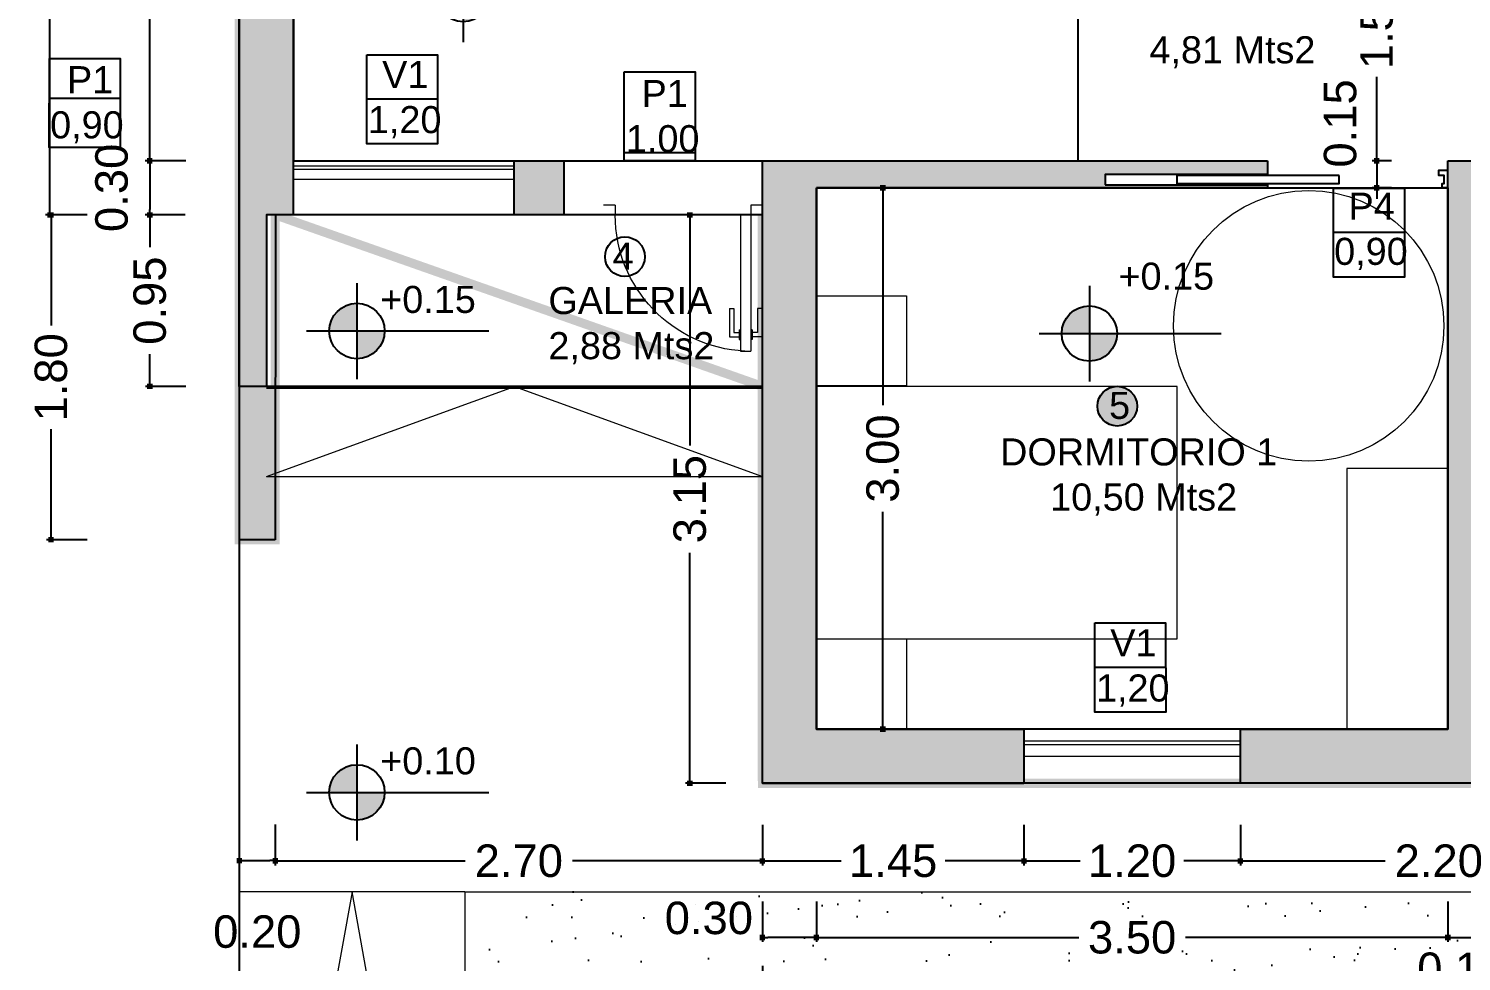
# Model space of a CAD drawing. Header units: millimetres. Extents: x 167 to 343, y -139 to 78.
# Drawn here: x 238.66 to 246.6, y -54.59 to -49.42 of the extents above; entities that cross this region are included whole.
import ezdxf

# ---------------------------------------------------------------- set-up
doc = ezdxf.new("R2010")
doc.units = ezdxf.units.MM
doc.header["$LTSCALE"] = 0.1
doc.header["$MEASUREMENT"] = 0
doc.header["$PDMODE"] = 3
doc.header["$PDSIZE"] = 0.1
doc.linetypes.add('ACAD_ISO02W100', pattern=[15, 12, -3])
doc.linetypes.add('ACAD_ISO04W100', pattern=[30, 24, -3, 0, -3])
doc.layers.get('DEFPOINTS').update_dxf_attribs({"color": 1})
for name, color, linetype in [('11.Ejes', 6, 'ACAD_ISO04W100'), ('18.Texturas', 8, 'Continuous'), ('5.Carpinterias', 250, 'Continuous'), ('Carpinterias', 7, 'Continuous'), ('Cotas', 1, 'Continuous'), ('Cubierta', 7, 'Continuous'), ('HATCH', 10, 'Continuous'), ('MURO', 4, 'Continuous'), ('POLILINEA SUP', 150, 'Continuous')]:
    doc.layers.add(name, color=color, linetype=linetype)
for name, color, linetype, lineweight in [('17.Sombras', 8, 'Continuous', 5), ('CARPINTERIA', 2, 'Continuous', 18), ('MURO BAJO', 4, 'Continuous', 13)]:
    doc.layers.add(name, color=color, linetype=linetype, lineweight=lineweight)
doc.styles.add('ARIAL', font='arial.ttf', dxfattribs={"height": 0.18})
doc.styles.get("Standard").update_dxf_attribs({"font": 'arial.ttf'})
doc.styles.add('Verdana', font='verdana.ttf')
doc.dimstyles.new('MARQ 100', dxfattribs={"dimscale": 0.1, "dimtxt": 1.75, "dimasz": 0.3, "dimexe": 0.25, "dimexo": 1.5, "dimtad": 0, "dimzin": 1, "dimdsep": 46, "dimtxsty": 'ARIAL', "dimblk": 'BOXFILLED', "dimcen": 2.5, "dimclrd": 8, "dimclre": 8, "dimclrt": 4, "dimazin": 0, "dimtfac": 1, "dimtmove": 2, "dimatfit": 3, "dimldrblk": 'DOTSMALL', "dimfxl": 2, "dimfxlon": 1, "dimlwd": -1, "dimarcsym": 0})

# ---------------------------------------------------------------- blocks, each defined once
blk = doc.blocks.new('_BoxFilled')
at = {"color": 0, "linetype": 'ByBlock', "lineweight": -2}
blk.add_line((-0.5, 0), (-1, 0), dxfattribs=at)
at = {"color": 0, "linetype": 'ByBlock'}
blk.add_solid([(-0.5, 0.5), (0.5, 0.5), (-0.5, -0.5), (0.5, -0.5)], dxfattribs=at)
blk = doc.blocks.new('*D68')
at = {"layer": 'Cotas', "color": 8, "lineweight": -2, "transparency": 16777216}
for p, q in [((239.5279, -45.6538), (239.3029, -45.6538)), ((239.5279, -50.1554), (239.3029, -50.1554))]:
    blk.add_line(p, q, dxfattribs=at)
at = {"layer": 'Cotas', "color": 8, "transparency": 16777216}
for p, q in [((239.3279, -45.6838), (239.3279, -47.605)), ((239.3279, -50.1254), (239.3279, -48.2042))]:
    blk.add_line(p, q, dxfattribs=at)
at = {"layer": 'DEFPOINTS', "color": 0, "transparency": 16777216}
for p in [(239.3279, -45.6538), (241.1992, -45.6538), (241.3492, -50.1554)]:
    blk.add_point(p, dxfattribs=at)
at = {"layer": 'Cotas', "color": 8, "transparency": 16777216, "xscale": 0.03, "yscale": 0.03, "zscale": 0.03}
for p, rotation in [((239.3279, -45.6538), 90), ((239.3279, -50.1554), 270)]:
    blk.add_blockref('_BoxFilled', p, dxfattribs=dict(at, rotation=rotation))
at = {"layer": 'Cotas', "color": 4, "transparency": 16777216, "insert": (239.3279, -47.9046), "char_height": 0.18, "attachment_point": 5, "rotation": 90, "style": 'ARIAL'}
blk.add_mtext('4.50', dxfattribs=at)
blk = doc.blocks.new('_DotSmall')
at = {"color": 0, "linetype": 'ByBlock', "const_width": 0.5}
blk.add_lwpolyline([(-0.0625, 0, 1), (0.0625, 0, 1)], format="xyb", close=True, dxfattribs=at)
blk = doc.blocks.new('*D69')
at = {"layer": 'Cotas', "color": 8, "lineweight": -2, "transparency": 16777216}
for p, q in [((243.1921, -50.3055), (243.4171, -50.3055)), ((243.5921, -53.3055), (243.3671, -53.3055))]:
    blk.add_line(p, q, dxfattribs=at)
at = {"layer": 'Cotas', "color": 8, "transparency": 16777216}
for p, q in [((243.3921, -50.3355), (243.3921, -51.5096)), ((243.3921, -53.2755), (243.3921, -52.1015))]:
    blk.add_line(p, q, dxfattribs=at)
at = {"layer": 'DEFPOINTS', "color": 0, "transparency": 16777216}
for p in [(243.0243, -50.3055), (243.3921, -53.3055), (244.1743, -53.3055)]:
    blk.add_point(p, dxfattribs=at)
at = {"layer": 'Cotas', "color": 8, "transparency": 16777216, "xscale": 0.03, "yscale": 0.03, "zscale": 0.03}
for p, rotation in [((243.3921, -50.3055), 90), ((243.3921, -53.3055), 270)]:
    blk.add_blockref('_BoxFilled', p, dxfattribs=dict(at, rotation=rotation))
at = {"layer": 'Cotas', "color": 4, "transparency": 16777216, "insert": (243.3921, -51.8055), "char_height": 0.18, "attachment_point": 5, "rotation": 90, "style": 'ARIAL'}
blk.add_mtext('3.00', dxfattribs=at)
blk = doc.blocks.new('*D71')
at = {"layer": 'Cotas', "color": 8, "lineweight": -2, "transparency": 16777216}
for p, q in [((239.5244, -50.1555), (239.3029, -50.1555)), ((239.5244, -50.4555), (239.3029, -50.4555))]:
    blk.add_line(p, q, dxfattribs=at)
at = {"layer": 'Cotas', "color": 8, "transparency": 16777216}
blk.add_line((239.3279, -50.1855), (239.3279, -50.4255), dxfattribs=at)
at = {"layer": 'DEFPOINTS', "color": 0, "transparency": 16777216}
for p in [(239.6744, -50.1555), (239.3279, -50.4555), (239.6744, -50.4555)]:
    blk.add_point(p, dxfattribs=at)
at = {"layer": 'Cotas', "color": 8, "transparency": 16777216, "xscale": 0.03, "yscale": 0.03, "zscale": 0.03}
for p, rotation in [((239.3279, -50.1555), 90), ((239.3279, -50.4555), 270)]:
    blk.add_blockref('_BoxFilled', p, dxfattribs=dict(at, rotation=rotation))
at = {"layer": 'Cotas', "color": 4, "transparency": 16777216, "insert": (239.1172, -50.3055), "char_height": 0.18, "attachment_point": 5, "rotation": 90, "style": 'ARIAL'}
blk.add_mtext('0.30', dxfattribs=at)
blk = doc.blocks.new('*D72')
at = {"layer": 'Cotas', "color": 8, "lineweight": -2, "transparency": 16777216}
for p, q in [((238.9751, -45.3555), (238.7501, -45.3555)), ((238.9751, -50.4555), (238.7501, -50.4555))]:
    blk.add_line(p, q, dxfattribs=at)
at = {"layer": 'Cotas', "color": 8, "transparency": 16777216}
for p, q in [((238.7751, -45.3855), (238.7751, -47.6095)), ((238.7751, -50.4255), (238.7751, -48.2015))]:
    blk.add_line(p, q, dxfattribs=at)
at = {"layer": 'DEFPOINTS', "color": 0, "transparency": 16777216}
for p in [(239.8255, -45.3555), (238.7751, -50.4555), (239.8254, -50.4555)]:
    blk.add_point(p, dxfattribs=at)
at = {"layer": 'Cotas', "color": 8, "transparency": 16777216, "xscale": 0.03, "yscale": 0.03, "zscale": 0.03}
for p, rotation in [((238.7751, -45.3555), 90), ((238.7751, -50.4555), 270)]:
    blk.add_blockref('_BoxFilled', p, dxfattribs=dict(at, rotation=rotation))
at = {"layer": 'Cotas', "color": 4, "transparency": 16777216, "insert": (238.7751, -47.9055), "char_height": 0.18, "attachment_point": 5, "rotation": 90, "style": 'ARIAL'}
blk.add_mtext('5.10', dxfattribs=at)
blk = doc.blocks.new('*D73')
at = {"layer": 'Cotas', "color": 8, "lineweight": -2, "transparency": 16777216}
for p, q in [((238.9813, -50.4555), (238.7563, -50.4555)), ((238.9813, -52.2555), (238.7563, -52.2555))]:
    blk.add_line(p, q, dxfattribs=at)
at = {"layer": 'Cotas', "color": 8, "transparency": 16777216}
for p, q in [((238.7813, -50.4855), (238.7813, -51.068)), ((238.7813, -52.2255), (238.7813, -51.643))]:
    blk.add_line(p, q, dxfattribs=at)
at = {"layer": 'DEFPOINTS', "color": 0, "transparency": 16777216}
for p in [(239.6744, -50.4555), (238.7813, -52.2555), (239.6744, -52.2555)]:
    blk.add_point(p, dxfattribs=at)
at = {"layer": 'Cotas', "color": 8, "transparency": 16777216, "xscale": 0.03, "yscale": 0.03, "zscale": 0.03}
for p, rotation in [((238.7813, -50.4555), 90), ((238.7813, -52.2555), 270)]:
    blk.add_blockref('_BoxFilled', p, dxfattribs=dict(at, rotation=rotation))
at = {"layer": 'Cotas', "color": 4, "transparency": 16777216, "insert": (238.7813, -51.3555), "char_height": 0.18, "attachment_point": 5, "rotation": 90, "style": 'ARIAL'}
blk.add_mtext('1.80', dxfattribs=at)
blk = doc.blocks.new('Nivel Planta')
at = {"layer": 'Cubierta'}
h = blk.add_hatch(color=1, dxfattribs=at)
h.paths.add_polyline_path([(509.8507, 209.4131, 0.414214), (509.7327, 209.2951), (509.8507, 209.2951)])
h.paths.add_polyline_path([(509.9687, 209.2951), (509.8507, 209.2951), (509.8507, 209.1771, 0.414214)])
at = {"layer": 'Cotas', "color": 1}
for p, q in [((509.8507, 209.4986), (509.8507, 209.0904)), ((509.6361, 209.2951), (510.4131, 209.2951))]:
    blk.add_line(p, q, dxfattribs=at)
blk.add_circle((509.8507, 209.2951), 0.118, dxfattribs=at)
blk = doc.blocks.new('*D139')
at = {"layer": 'Cotas', "color": 8, "lineweight": -2, "transparency": 16777216}
for p, q in [((243.0243, -54.2597), (243.0243, -54.4847)), ((246.5243, -54.2597), (246.5243, -54.4847))]:
    blk.add_line(p, q, dxfattribs=at)
at = {"layer": 'Cotas', "color": 8, "transparency": 16777216}
for p, q in [((243.0543, -54.4597), (244.4784, -54.4597)), ((246.4943, -54.4597), (245.0703, -54.4597))]:
    blk.add_line(p, q, dxfattribs=at)
at = {"layer": 'DEFPOINTS', "color": 0, "transparency": 16777216}
for p in [(243.0243, -53.3055), (246.5243, -53.3055), (246.5243, -54.4597)]:
    blk.add_point(p, dxfattribs=at)
at = {"layer": 'Cotas', "color": 8, "transparency": 16777216, "xscale": 0.03, "yscale": 0.03, "zscale": 0.03, "rotation": 180}
blk.add_blockref('_BoxFilled', (243.0243, -54.4597), dxfattribs=at)
at = {"layer": 'Cotas', "color": 8, "transparency": 16777216, "xscale": 0.03, "yscale": 0.03, "zscale": 0.03}
blk.add_blockref('_BoxFilled', (246.5243, -54.4597), dxfattribs=at)
at = {"layer": 'Cotas', "color": 4, "transparency": 16777216, "insert": (244.7743, -54.4597), "char_height": 0.18, "attachment_point": 5, "style": 'ARIAL'}
blk.add_mtext('3.50', dxfattribs=at)
blk = doc.blocks.new('*D140')
at = {"layer": 'Cotas', "color": 8, "lineweight": -2, "transparency": 16777216}
for p, q in [((246.5243, -54.2597), (246.5243, -54.4847)), ((246.6743, -54.2597), (246.6743, -54.4847))]:
    blk.add_line(p, q, dxfattribs=at)
at = {"layer": 'Cotas', "color": 8, "transparency": 16777216}
for p, q in [((246.4943, -54.4597), (246.4643, -54.4597)), ((246.5243, -54.4597), (246.6743, -54.4597)), ((246.7043, -54.4597), (246.7343, -54.4597))]:
    blk.add_line(p, q, dxfattribs=at)
at = {"layer": 'DEFPOINTS', "color": 0, "transparency": 16777216}
for p in [(246.5243, -53.3055), (246.6743, -53.3055), (246.6743, -54.4597)]:
    blk.add_point(p, dxfattribs=at)
at = {"layer": 'Cotas', "color": 8, "transparency": 16777216, "xscale": 0.03, "yscale": 0.03, "zscale": 0.03}
blk.add_blockref('_BoxFilled', (246.5243, -54.4597), dxfattribs=at)
at = {"layer": 'Cotas', "color": 8, "transparency": 16777216, "xscale": 0.03, "yscale": 0.03, "zscale": 0.03, "rotation": 180}
blk.add_blockref('_BoxFilled', (246.6743, -54.4597), dxfattribs=at)
at = {"layer": 'Cotas', "color": 4, "transparency": 16777216, "insert": (246.5993, -54.6343), "char_height": 0.18, "attachment_point": 5, "style": 'ARIAL'}
blk.add_mtext('0.15', dxfattribs=at)
blk = doc.blocks.new('*D77')
at = {"layer": 'Cotas', "color": 8, "lineweight": -2, "transparency": 16777216}
for p, q in [((239.8243, -53.8339), (239.8243, -54.0589)), ((240.0243, -53.8339), (240.0243, -54.0589))]:
    blk.add_line(p, q, dxfattribs=at)
at = {"layer": 'Cotas', "color": 8, "transparency": 16777216}
blk.add_line((239.8543, -54.0339), (239.9943, -54.0339), dxfattribs=at)
at = {"layer": 'DEFPOINTS', "color": 0, "transparency": 16777216}
for p in [(239.8243, -52.2555), (240.0243, -52.2555), (240.0243, -54.0339)]:
    blk.add_point(p, dxfattribs=at)
at = {"layer": 'Cotas', "color": 8, "transparency": 16777216, "xscale": 0.03, "yscale": 0.03, "zscale": 0.03, "rotation": 180}
blk.add_blockref('_BoxFilled', (239.8243, -54.0339), dxfattribs=at)
at = {"layer": 'Cotas', "color": 8, "transparency": 16777216, "xscale": 0.03, "yscale": 0.03, "zscale": 0.03}
blk.add_blockref('_BoxFilled', (240.0243, -54.0339), dxfattribs=at)
at = {"layer": 'Cotas', "color": 4, "transparency": 16777216, "insert": (239.9243, -54.4283), "char_height": 0.18, "attachment_point": 5, "style": 'ARIAL'}
blk.add_mtext('0.20', dxfattribs=at)
blk = doc.blocks.new('puerta .8')
at = {"layer": 'CARPINTERIA'}
for p, q in [((515.4025, 143.696), (515.4613, 143.696)), ((515.4613, 143.696), (515.4613, 142.9599)), ((516.1442, 143.696), (516.2025, 143.696)), ((516.1442, 143.696), (516.1442, 143.646)), ((515.4025, 143.646), (515.5119, 143.646)), ((515.5119, 143.646), (515.5119, 142.9599)), ((516.1442, 143.646), (516.2025, 143.646)), ((515.4056, 143.1738), (515.4268, 143.1738)), ((515.4056, 143.1738), (515.4056, 143.0326)), ((515.4268, 143.1738), (515.4268, 143.0537)), ((515.5464, 143.1738), (515.5464, 143.0537)), ((515.5676, 143.1738), (515.5464, 143.1738)), ((515.5676, 143.1738), (515.5676, 143.0326)), ((515.4268, 143.0537), (515.4543, 143.0537)), ((515.4543, 143.0679), (515.4613, 143.0679)), ((515.4543, 143.0679), (515.4543, 143.0184)), ((515.519, 143.0679), (515.5119, 143.0679)), ((515.519, 143.0679), (515.519, 143.0184)), ((515.5464, 143.0537), (515.519, 143.0537)), ((515.4056, 143.0326), (515.4543, 143.0326)), ((515.4543, 143.0184), (515.4613, 143.0184)), ((515.519, 143.0184), (515.5119, 143.0184)), ((515.5676, 143.0326), (515.519, 143.0326)), ((515.5119, 142.9599), (515.4613, 142.9599))]:
    blk.add_line(p, q, dxfattribs=at)
blk.add_arc((515.4572, 143.646), 0.6869, 272.77941, 0, dxfattribs=at)
blk = doc.blocks.new('*D124')
at = {"layer": 'Cotas', "color": 8, "lineweight": -2, "transparency": 16777216}
for p, q in [((242.7243, -53.8356), (242.7243, -54.0606)), ((240.0243, -54.0356), (240.0243, -54.0606))]:
    blk.add_line(p, q, dxfattribs=at)
at = {"layer": 'Cotas', "color": 8, "transparency": 16777216}
for p, q in [((240.0543, -54.0356), (241.0768, -54.0356)), ((242.6943, -54.0356), (241.6718, -54.0356))]:
    blk.add_line(p, q, dxfattribs=at)
at = {"layer": 'DEFPOINTS', "color": 0, "transparency": 16777216}
for p in [(242.7243, -53.6055), (240.0243, -53.9464), (240.0243, -54.0356)]:
    blk.add_point(p, dxfattribs=at)
at = {"layer": 'Cotas', "color": 8, "transparency": 16777216, "xscale": 0.03, "yscale": 0.03, "zscale": 0.03, "rotation": 180}
blk.add_blockref('_BoxFilled', (240.0243, -54.0356), dxfattribs=at)
at = {"layer": 'Cotas', "color": 8, "transparency": 16777216, "xscale": 0.03, "yscale": 0.03, "zscale": 0.03}
blk.add_blockref('_BoxFilled', (242.7243, -54.0356), dxfattribs=at)
at = {"layer": 'Cotas', "color": 4, "transparency": 16777216, "insert": (241.3743, -54.0356), "char_height": 0.18, "attachment_point": 5, "style": 'ARIAL'}
blk.add_mtext('2.70', dxfattribs=at)
blk = doc.blocks.new('*D78')
at = {"layer": 'Cotas', "color": 8, "lineweight": -2, "transparency": 16777216}
for p, q in [((242.7243, -54.6172), (242.7243, -54.8422)), ((249.8243, -54.6172), (249.8243, -54.8422))]:
    blk.add_line(p, q, dxfattribs=at)
at = {"layer": 'Cotas', "color": 8, "transparency": 16777216}
for p, q in [((242.7543, -54.8172), (246.1291, -54.8172)), ((249.7943, -54.8172), (246.7196, -54.8172))]:
    blk.add_line(p, q, dxfattribs=at)
at = {"layer": 'DEFPOINTS', "color": 0, "transparency": 16777216}
for p in [(242.7243, -53.6631), (249.8243, -53.6631), (249.8243, -54.8172)]:
    blk.add_point(p, dxfattribs=at)
at = {"layer": 'Cotas', "color": 8, "transparency": 16777216, "xscale": 0.03, "yscale": 0.03, "zscale": 0.03, "rotation": 180}
blk.add_blockref('_BoxFilled', (242.7243, -54.8172), dxfattribs=at)
at = {"layer": 'Cotas', "color": 8, "transparency": 16777216, "xscale": 0.03, "yscale": 0.03, "zscale": 0.03}
blk.add_blockref('_BoxFilled', (249.8243, -54.8172), dxfattribs=at)
at = {"layer": 'Cotas', "color": 4, "transparency": 16777216, "insert": (246.4243, -54.9534), "char_height": 0.18, "attachment_point": 5, "style": 'ARIAL'}
blk.add_mtext('7.10', dxfattribs=at)
blk = doc.blocks.new('*D82')
at = {"layer": 'Cotas', "color": 8, "lineweight": -2, "transparency": 16777216}
for p, q in [((246.1303, -48.6507), (246.1053, -48.6507)), ((246.1303, -50.1555), (246.1053, -50.1555))]:
    blk.add_line(p, q, dxfattribs=at)
at = {"layer": 'Cotas', "color": 8, "transparency": 16777216}
for p, q in [((246.1303, -48.6807), (246.1303, -49.1156)), ((246.1303, -50.1255), (246.1303, -49.6906))]:
    blk.add_line(p, q, dxfattribs=at)
at = {"layer": 'DEFPOINTS', "color": 0, "transparency": 16777216}
for p in [(246.2626, -48.6507), (246.1303, -50.1555), (246.2626, -50.1555)]:
    blk.add_point(p, dxfattribs=at)
at = {"layer": 'Cotas', "color": 8, "transparency": 16777216, "xscale": 0.03, "yscale": 0.03, "zscale": 0.03}
for p, rotation in [((246.1303, -48.6507), 90), ((246.1303, -50.1555), 270)]:
    blk.add_blockref('_BoxFilled', p, dxfattribs=dict(at, rotation=rotation))
at = {"layer": 'Cotas', "color": 4, "transparency": 16777216, "insert": (246.1303, -49.4031), "char_height": 0.18, "attachment_point": 5, "rotation": 90, "style": 'ARIAL'}
blk.add_mtext('1.50', dxfattribs=at)
blk = doc.blocks.new('*D84')
at = {"layer": 'Cotas', "color": 8, "transparency": 16777216}
for p, q in [((246.1303, -50.1255), (246.1303, -50.0955)), ((246.1303, -50.1555), (246.1303, -50.3055)), ((246.1303, -50.3355), (246.1303, -50.3655))]:
    blk.add_line(p, q, dxfattribs=at)
at = {"layer": 'Cotas', "color": 8, "lineweight": -2, "transparency": 16777216}
for p, q in [((246.2126, -50.1555), (246.1053, -50.1555)), ((246.2126, -50.3055), (246.1053, -50.3055))]:
    blk.add_line(p, q, dxfattribs=at)
at = {"layer": 'DEFPOINTS', "color": 0, "transparency": 16777216}
for p in [(246.3626, -50.1555), (246.1303, -50.3055), (246.3626, -50.3055)]:
    blk.add_point(p, dxfattribs=at)
at = {"layer": 'Cotas', "color": 8, "transparency": 16777216, "xscale": 0.03, "yscale": 0.03, "zscale": 0.03}
for p, rotation in [((246.1303, -50.1555), 270), ((246.1303, -50.3055), 90)]:
    blk.add_blockref('_BoxFilled', p, dxfattribs=dict(at, rotation=rotation))
at = {"layer": 'Cotas', "color": 4, "transparency": 16777216, "insert": (245.9281, -49.9483), "char_height": 0.18, "attachment_point": 5, "rotation": 90, "style": 'ARIAL'}
blk.add_mtext('0.15', dxfattribs=at)
blk = doc.blocks.new('*D133')
at = {"layer": 'Cotas', "color": 8, "lineweight": -2, "transparency": 16777216}
for p, q in [((242.7243, -53.8355), (242.7243, -54.0605)), ((244.1743, -53.8355), (244.1743, -54.0605))]:
    blk.add_line(p, q, dxfattribs=at)
at = {"layer": 'Cotas', "color": 8, "transparency": 16777216}
for p, q in [((242.7543, -54.0355), (243.1609, -54.0355)), ((244.1443, -54.0355), (243.7378, -54.0355))]:
    blk.add_line(p, q, dxfattribs=at)
at = {"layer": 'DEFPOINTS', "color": 0, "transparency": 16777216}
for p in [(242.7243, -53.6055), (244.1743, -53.6055), (244.1743, -54.0355)]:
    blk.add_point(p, dxfattribs=at)
at = {"layer": 'Cotas', "color": 8, "transparency": 16777216, "xscale": 0.03, "yscale": 0.03, "zscale": 0.03, "rotation": 180}
blk.add_blockref('_BoxFilled', (242.7243, -54.0355), dxfattribs=at)
at = {"layer": 'Cotas', "color": 8, "transparency": 16777216, "xscale": 0.03, "yscale": 0.03, "zscale": 0.03}
blk.add_blockref('_BoxFilled', (244.1743, -54.0355), dxfattribs=at)
at = {"layer": 'Cotas', "color": 4, "transparency": 16777216, "insert": (243.4493, -54.0355), "char_height": 0.18, "attachment_point": 5, "style": 'ARIAL'}
blk.add_mtext('1.45', dxfattribs=at)
blk = doc.blocks.new('*D134')
at = {"layer": 'Cotas', "color": 8, "lineweight": -2, "transparency": 16777216}
for p, q in [((244.1743, -53.8355), (244.1743, -54.0605)), ((245.3743, -53.8355), (245.3743, -54.0605))]:
    blk.add_line(p, q, dxfattribs=at)
at = {"layer": 'Cotas', "color": 8, "transparency": 16777216}
for p, q in [((244.2043, -54.0355), (244.4868, -54.0355)), ((245.3443, -54.0355), (245.0618, -54.0355))]:
    blk.add_line(p, q, dxfattribs=at)
at = {"layer": 'DEFPOINTS', "color": 0, "transparency": 16777216}
for p in [(244.1743, -53.6055), (245.3743, -53.6055), (245.3743, -54.0355)]:
    blk.add_point(p, dxfattribs=at)
at = {"layer": 'Cotas', "color": 8, "transparency": 16777216, "xscale": 0.03, "yscale": 0.03, "zscale": 0.03, "rotation": 180}
blk.add_blockref('_BoxFilled', (244.1743, -54.0355), dxfattribs=at)
at = {"layer": 'Cotas', "color": 8, "transparency": 16777216, "xscale": 0.03, "yscale": 0.03, "zscale": 0.03}
blk.add_blockref('_BoxFilled', (245.3743, -54.0355), dxfattribs=at)
at = {"layer": 'Cotas', "color": 4, "transparency": 16777216, "insert": (244.7743, -54.0355), "char_height": 0.18, "attachment_point": 5, "style": 'ARIAL'}
blk.add_mtext('1.20', dxfattribs=at)
blk = doc.blocks.new('*D135')
at = {"layer": 'Cotas', "color": 8, "lineweight": -2, "transparency": 16777216}
for p, q in [((245.3743, -53.8355), (245.3743, -54.0605)), ((247.5743, -53.8355), (247.5743, -54.0605))]:
    blk.add_line(p, q, dxfattribs=at)
at = {"layer": 'Cotas', "color": 8, "transparency": 16777216}
for p, q in [((245.4043, -54.0355), (246.1768, -54.0355)), ((247.5443, -54.0355), (246.7718, -54.0355))]:
    blk.add_line(p, q, dxfattribs=at)
at = {"layer": 'DEFPOINTS', "color": 0, "transparency": 16777216}
for p in [(245.3743, -53.6055), (247.5743, -53.6055), (247.5743, -54.0355)]:
    blk.add_point(p, dxfattribs=at)
at = {"layer": 'Cotas', "color": 8, "transparency": 16777216, "xscale": 0.03, "yscale": 0.03, "zscale": 0.03, "rotation": 180}
blk.add_blockref('_BoxFilled', (245.3743, -54.0355), dxfattribs=at)
at = {"layer": 'Cotas', "color": 8, "transparency": 16777216, "xscale": 0.03, "yscale": 0.03, "zscale": 0.03}
blk.add_blockref('_BoxFilled', (247.5743, -54.0355), dxfattribs=at)
at = {"layer": 'Cotas', "color": 4, "transparency": 16777216, "insert": (246.4743, -54.0355), "char_height": 0.18, "attachment_point": 5, "style": 'ARIAL'}
blk.add_mtext('2.20', dxfattribs=at)
blk = doc.blocks.new('*D144')
at = {"layer": 'Cotas', "color": 8, "lineweight": -2, "transparency": 16777216}
for p, q in [((242.7243, -54.2597), (242.7243, -54.4847)), ((243.0243, -54.2597), (243.0243, -54.4847))]:
    blk.add_line(p, q, dxfattribs=at)
at = {"layer": 'Cotas', "color": 8, "transparency": 16777216}
blk.add_line((242.9943, -54.4597), (242.7543, -54.4597), dxfattribs=at)
at = {"layer": 'DEFPOINTS', "color": 0, "transparency": 16777216}
for p in [(242.7243, -53.3055), (243.0243, -53.3055), (242.7243, -54.4597)]:
    blk.add_point(p, dxfattribs=at)
at = {"layer": 'Cotas', "color": 8, "transparency": 16777216, "xscale": 0.03, "yscale": 0.03, "zscale": 0.03, "rotation": 180}
blk.add_blockref('_BoxFilled', (242.7243, -54.4597), dxfattribs=at)
at = {"layer": 'Cotas', "color": 8, "transparency": 16777216, "xscale": 0.03, "yscale": 0.03, "zscale": 0.03}
blk.add_blockref('_BoxFilled', (243.0243, -54.4597), dxfattribs=at)
at = {"layer": 'Cotas', "color": 4, "transparency": 16777216, "insert": (242.4278, -54.3525), "char_height": 0.18, "attachment_point": 5, "style": 'ARIAL'}
blk.add_mtext('0.30', dxfattribs=at)
blk = doc.blocks.new('*D152')
at = {"layer": 'Cotas', "color": 8, "lineweight": -2, "transparency": 16777216}
for p, q in [((242.5224, -50.4556), (242.2974, -50.4556)), ((242.5224, -53.6055), (242.2974, -53.6055))]:
    blk.add_line(p, q, dxfattribs=at)
at = {"layer": 'Cotas', "color": 8, "transparency": 16777216}
for p, q in [((242.3224, -50.4856), (242.3224, -51.7337)), ((242.3224, -53.5755), (242.3224, -52.3275))]:
    blk.add_line(p, q, dxfattribs=at)
at = {"layer": 'DEFPOINTS', "color": 0, "transparency": 16777216}
for p in [(242.3224, -50.4556), (242.7242, -50.4556), (242.7243, -53.6055)]:
    blk.add_point(p, dxfattribs=at)
at = {"layer": 'Cotas', "color": 8, "transparency": 16777216, "xscale": 0.03, "yscale": 0.03, "zscale": 0.03}
for p, rotation in [((242.3224, -50.4556), 90), ((242.3224, -53.6055), 270)]:
    blk.add_blockref('_BoxFilled', p, dxfattribs=dict(at, rotation=rotation))
at = {"layer": 'Cotas', "color": 4, "transparency": 16777216, "insert": (242.3224, -52.0306), "char_height": 0.18, "attachment_point": 5, "rotation": 90, "style": 'ARIAL'}
blk.add_mtext('3.15', dxfattribs=at)
blk = doc.blocks.new('*D153')
at = {"layer": 'Cotas', "color": 8, "lineweight": -2, "transparency": 16777216}
for p, q in [((239.5254, -50.4555), (239.3039, -50.4555)), ((239.5289, -51.4055), (239.3039, -51.4055))]:
    blk.add_line(p, q, dxfattribs=at)
at = {"layer": 'Cotas', "color": 8, "transparency": 16777216}
for p, q in [((239.3289, -50.4855), (239.3289, -50.6335)), ((239.3289, -51.3755), (239.3289, -51.2274))]:
    blk.add_line(p, q, dxfattribs=at)
at = {"layer": 'DEFPOINTS', "color": 0, "transparency": 16777216}
for p in [(239.6754, -50.4555), (239.3289, -51.4055), (239.8243, -51.4055)]:
    blk.add_point(p, dxfattribs=at)
at = {"layer": 'Cotas', "color": 8, "transparency": 16777216, "xscale": 0.03, "yscale": 0.03, "zscale": 0.03}
for p, rotation in [((239.3289, -50.4555), 90), ((239.3289, -51.4055), 270)]:
    blk.add_blockref('_BoxFilled', p, dxfattribs=dict(at, rotation=rotation))
at = {"layer": 'Cotas', "color": 4, "transparency": 16777216, "insert": (239.3289, -50.9305), "char_height": 0.18, "attachment_point": 5, "rotation": 90, "style": 'ARIAL'}
blk.add_mtext('0.95', dxfattribs=at)

msp = doc.modelspace()

# ---------------------------------------------------------------- hatches: boundary and pattern name
at = {"linetype": 'ACAD_ISO04W100'}
h = msp.add_hatch(dxfattribs=at)
h.set_pattern_fill('AR-SAND', color=1, scale=0.01, style=0)
h.set_pattern_definition([(37.5, (-3841.58295, -1768.56177), (-0.016000313, 0.489413237), [0, -0.38608, 0, -0.4318, 0, -0.41275]), (7.5, (-3841.58295, -1768.5618), (0.44952328, 0.7168251), [0, -0.20828, 0, -0.34798, 0, -0.13335]), (327.5, (-3841.89537, -1768.56177), (0.79099237, 0.001437185), [0, -0.127, 0, -0.4572, 0, -0.5969]), (317.5, (-3841.8954, -1768.5618), (0.76355645, 0.22292932), [0, -0.0635, 0, -0.29972, 0, -0.3429])])
h.paths.add_polyline_path([(249.8243, -54.2055), (241.0749, -54.2066), (241.0749, -57.7016), (245.4249, -57.7016), (245.4249, -59.1016), (243.3249, -59.1016), (243.3249, -59.2016), (249.8243, -59.2016)])
edge = h.paths.add_edge_path(flags=16)
edge.add_line((245.9063, -56.119), (245.9041, -56.108))
edge.add_line((245.9041, -56.108), (245.9096, -56.0817))
edge.add_line((245.9096, -56.0817), (245.9458, -56.0411))
edge.add_line((245.9458, -56.0411), (246.0807, -55.9851))
edge.add_arc((286.6114, -56.7922), 40.5388, 178.61806, 178.85917, ccw=False)
edge.add_arc((248.071, -55.458), 2.0183, 177.28863, 190.17417, ccw=False)
edge.add_arc((246.1504, -55.3583), 0.0955, 141.31293, 182.52612, ccw=False)
edge.add_arc((245.9224, -55.1757), 0.1965, 321.31293, 354.01054)
edge.add_arc((246.8409, -55.2721), 0.7271, 162.05313, 174.01054, ccw=False)
edge.add_arc((246.3678, -55.1027), 0.2252, 112.79944, 165.96292, ccw=False)
edge.add_arc((246.9393, -56.6108), 1.8378, 90, 111.006, ccw=False)
edge.add_arc((246.9393, -56.6108), 1.8378, 68.994, 90, ccw=False)
edge.add_arc((247.5108, -55.1027), 0.2252, 14.03708, 67.20056, ccw=False)
edge.add_arc((247.0376, -55.2721), 0.7271, 5.98946, 17.94687, ccw=False)
edge.add_arc((247.9561, -55.1757), 0.1965, 185.98946, 218.68707)
edge.add_arc((247.7282, -55.3583), 0.0955, -2.52612, 38.68707, ccw=False)
edge.add_arc((245.8076, -55.458), 2.0183, -10.17417, 2.71137, ccw=False)
edge.add_arc((207.2671, -56.7922), 40.5388, 1.14083, 1.38194, ccw=False)
edge.add_line((247.7979, -55.9851), (247.9328, -56.0411))
edge.add_line((247.9328, -56.0411), (247.969, -56.0817))
edge.add_line((247.969, -56.0817), (247.9745, -56.108))
edge.add_line((247.9745, -56.108), (247.9723, -56.119))
edge.add_line((247.9723, -56.119), (247.8087, -56.0663))
edge.add_line((247.8087, -56.0663), (247.8168, -56.0434))
edge.add_line((247.8168, -56.0434), (247.7988, -56.0343))
edge.add_arc((207.2671, -56.7922), 40.5388, -1.38194, 1.07118, ccw=False)
edge.add_arc((244.2866, -58.2256), 3.537, 0.06026, 7.40254, ccw=False)
edge.add_arc((247.7282, -58.2261), 0.0955, -38.68707, 2.52612, ccw=False)
edge.add_arc((247.7073, -58.29), 0.0955, -38.68707, 2.52612, ccw=False)
edge.add_arc((247.9353, -58.4726), 0.1965, 141.31293, 174.01054)
edge.add_line((247.7398, -58.4521), (247.7131, -58.6185))
edge.add_arc((247.5346, -58.5973), 0.1798, 291.62312, 353.21958, ccw=False)
edge.add_arc((247.5747, -58.7078), 0.0623, 285.1262, 294.77718, ccw=False)
edge.add_arc((246.8927, -56.6615), 2.2192, 271.20167, 288.34022, ccw=False)
edge.add_arc((246.9858, -56.6615), 2.2192, 251.65978, 268.79833, ccw=False)
edge.add_arc((246.3038, -58.7078), 0.0623, 245.22282, 254.8738, ccw=False)
edge.add_arc((246.3439, -58.5973), 0.1798, 186.78042, 248.37688, ccw=False)
edge.add_line((246.1654, -58.6185), (246.1387, -58.4521))
edge.add_arc((245.9433, -58.4726), 0.1965, 5.98946, 38.68707)
edge.add_arc((246.1713, -58.29), 0.0955, 177.47388, 218.68707, ccw=False)
edge.add_arc((246.1504, -58.2261), 0.0955, 177.47388, 218.68707, ccw=False)
edge.add_arc((249.592, -58.2256), 3.537, 172.59746, 179.93974, ccw=False)
edge.add_arc((286.6114, -56.7922), 40.5388, 178.92882, 181.38194, ccw=False)
edge.add_line((246.0797, -56.0343), (246.0618, -56.0434))
edge.add_line((246.0618, -56.0434), (246.0699, -56.0663))
edge.add_line((246.0699, -56.0663), (245.9063, -56.119))
at = {"layer": '18.Texturas'}
h = msp.add_hatch(color=256, dxfattribs=at)
h.dxf.hatch_style = 1
edge = h.paths.add_edge_path()
edge.add_arc((244.6917, -51.5154), 0.1101, 0, 360)
at = {"layer": 'HATCH'}
h = msp.add_hatch(color=256, dxfattribs=at)
h.dxf.hatch_style = 1
h.paths.add_polyline_path([(240.1243, -45.6555), (240.8243, -45.6555), (240.8243, -45.3565), (239.8255, -45.3555), (239.8248, -45.3555), (240.8243, -45.3555), (240.8243, -45.3555), (239.8248, -45.3555), (239.8246, -51.4055), (239.9752, -51.4055), (239.9752, -50.4555), (240.1243, -50.4555)])
h.paths.add_polyline_path([(240.0243, -51.4055), (239.8246, -51.4055), (239.8246, -52.2555), (240.0243, -52.2555)])
h.paths.add_polyline_path([(241.6243, -50.1557), (241.3492, -50.1557), (241.3494, -50.4555), (241.6243, -50.4555)])
h.paths.add_polyline_path([(244.6243, -45.3555), (244.6165, -45.3555), (243.8739, -45.3564), (243.8739, -45.6555), (244.4743, -45.6555), (244.4743, -48.6507), (245.4243, -48.6507), (245.4243, -48.5007), (244.6243, -48.5007), (244.6243, -46.1523), (245.2243, -46.1523), (245.2243, -46.0023), (244.6243, -46.0023)])
h.paths.add_polyline_path([(246.6243, -46.0023), (246.4243, -46.0023), (246.4243, -48.6507), (247.6743, -48.6507), (247.6743, -50.1555), (247.6743, -50.3055), (247.8243, -50.3055), (247.8243, -49.5007), (249.6743, -49.5007), (249.6743, -53.3055), (248.7743, -53.3055), (248.7743, -53.6055), (249.8243, -53.6055), (249.8243, -49.3007), (247.8743, -49.3007), (247.8743, -48.4507), (246.6243, -48.4507)])
h.paths.add_polyline_path([(242.7739, -45.6555), (242.7739, -45.356), (242.0243, -45.3555), (242.0243, -45.6555)])
at = {"layer": 'HATCH', "linetype": 'Continuous'}
h = msp.add_hatch(color=256, dxfattribs=at)
h.dxf.hatch_style = 1
h.paths.add_polyline_path([(244.6243, -50.2305), (245.5243, -50.2305), (245.5243, -50.1555), (242.7243, -50.1564), (242.7243, -53.6055), (244.1743, -53.6055), (244.1743, -53.3055), (243.0243, -53.3055), (243.0243, -50.3055), (245.5243, -50.3055), (245.5243, -50.2884), (244.6243, -50.2884), (244.6243, -50.2784)])
h = msp.add_hatch(color=256, dxfattribs=at)
h.dxf.hatch_style = 1
h.paths.add_polyline_path([(245.3743, -53.3055), (245.3743, -53.6055), (247.5743, -53.6055), (247.5743, -53.3055), (246.6743, -53.3055), (246.6743, -50.1555), (246.5243, -50.1555), (246.5243, -53.3055)])

# ---------------------------------------------------------------- linework, layer by layer
for centre in [(241.9624, -50.6868), (244.6917, -51.5154)]:
    msp.add_circle(centre, 0.1101)
at = {"layer": '11.Ejes', "ltscale": 12}
msp.add_lwpolyline([(239.8243, -43.8107), (239.8243, -57.2794)], dxfattribs=at)
at = {"layer": '17.Sombras', "color": 8, "true_color": 0x7d7d7d}
for p, q in [((241.3494, -50.4556), (240.1243, -50.4556)), ((239.9752, -51.4149), (242.7243, -51.4149)), ((239.9752, -51.9054), (242.7243, -51.9055)), ((241.0749, -54.2066), (239.8243, -54.2066)), ((241.0749, -54.2066), (249.8243, -54.2055)), ((241.0749, -54.2066), (241.0749, -57.7016))]:
    msp.add_line(p, q, dxfattribs=at)
at = {"layer": '17.Sombras', "linetype": 'ACAD_ISO02W100', "ltscale": 18}
msp.add_line((239.9752, -51.4054), (242.7243, -51.4055), dxfattribs=at)
for points in [[(243.0243, -50.9031), (243.5243, -50.9031), (243.5243, -51.4031), (243.0243, -51.4031), (243.0243, -50.9031)], [(243.0243, -52.8055), (245.0243, -52.8055), (245.0243, -51.4055), (243.0243, -51.4055), (243.0243, -52.8055)], [(243.0243, -52.8055), (243.5243, -52.8055), (243.5243, -53.3055), (243.0243, -53.3055), (243.0243, -52.8055)]]:
    msp.add_lwpolyline(points, dxfattribs=at)
at = {"layer": '17.Sombras', "color": 8, "true_color": 0x7d7d7d}
for points in [[(239.9752, -51.9054), (241.3498, -51.4055), (242.7243, -51.9055)], [(241.0749, -57.7016), (240.4496, -54.2066), (239.8163, -57.7016)]]:
    msp.add_lwpolyline(points, dxfattribs=at)
at = {"layer": '17.Sombras', "linetype": 'ACAD_ISO02W100', "ltscale": 18}
msp.add_lwpolyline([(246.5243, -51.8605), (245.9643, -51.8605), (245.9643, -53.3055), (246.5243, -53.3055)], close=True, dxfattribs=at)
msp.add_circle((245.753, -51.0703), 0.75, dxfattribs=at)
at = {"layer": '5.Carpinterias', "ltscale": 0.02}
for p, q in [((238.7763, -49.8092), (239.1693, -49.8092)), ((240.5312, -49.8124), (240.9242, -49.8124)), ((241.958, -50.109), (242.351, -50.109)), ((245.8913, -50.5516), (246.2843, -50.5516)), ((244.5671, -52.9611), (244.9601, -52.9611))]:
    msp.add_line(p, q, dxfattribs=at)
at = {"layer": '5.Carpinterias'}
for p, q in [((238.7763, -49.8092), (239.1693, -49.8092)), ((240.5312, -49.8124), (240.9242, -49.8124)), ((241.958, -50.109), (242.351, -50.109)), ((245.8913, -50.5516), (246.2843, -50.5516)), ((244.5671, -52.9611), (244.9601, -52.9611))]:
    msp.add_line(p, q, dxfattribs=at)
for points in [[(238.7717, -49.5881), (239.1646, -49.5881), (239.1648, -50.082), (238.7716, -50.082)], [(240.5313, -49.568), (240.9242, -49.568), (240.9244, -50.0619), (240.5312, -50.0619)], [(241.958, -49.6618), (242.351, -49.6618), (242.3512, -50.1557), (241.958, -50.1557)], [(245.8914, -50.3072), (246.2843, -50.3072), (246.2845, -50.801), (245.8913, -50.801)], [(244.5672, -52.7167), (244.9601, -52.7167), (244.9603, -53.2105), (244.5671, -53.2105)]]:
    msp.add_lwpolyline(points, close=True, dxfattribs=at)
at = {"layer": 'CARPINTERIA'}
for p, q in [((240.1252, -50.1826), (241.3492, -50.1826)), ((240.1252, -50.2026), (241.3492, -50.2026)), ((240.1252, -50.2026), (241.3492, -50.2026)), ((240.1252, -50.2581), (241.3493, -50.2581)), ((244.1743, -53.3705), (245.3743, -53.3705)), ((244.1743, -53.3905), (245.3743, -53.3905)), ((244.1743, -53.4555), (245.3743, -53.4555)), ((244.1743, -53.4555), (245.3743, -53.4555))]:
    msp.add_line(p, q, dxfattribs=at)
at = {"layer": 'Carpinterias'}
msp.add_lwpolyline([(245.9213, -50.2361), (245.0213, -50.2361), (245.0213, -50.2811), (245.9213, -50.2811)], close=True, dxfattribs=at)
msp.add_lwpolyline([(246.5243, -50.3055), (246.5243, -50.3055), (246.4923, -50.3055), (246.4923, -50.2811), (246.5043, -50.2811), (246.5043, -50.2361), (246.4743, -50.2361), (246.4743, -50.207), (246.5243, -50.207)], dxfattribs=at)
at = {"layer": 'MURO'}
for p, q in [((240.1243, -50.4557), (240.1243, -45.6555)), ((240.1243, -50.1556), (240.1243, -50.1556)), ((242.7243, -53.6055), (242.7243, -50.1555)), ((242.7243, -50.1564), (245.5243, -50.1555)), ((245.5243, -50.1555), (245.5243, -50.2305)), ((246.5243, -53.3055), (246.5243, -50.1555)), ((246.5243, -50.1555), (246.6743, -50.1555)), ((245.5243, -50.3055), (243.0243, -50.3055)), ((243.0243, -50.3055), (243.0243, -53.3055)), ((245.5243, -50.2884), (245.5243, -50.3055)), ((240.0252, -50.4557), (240.0243, -52.2555)), ((240.1243, -50.4557), (240.0252, -50.4557)), ((240.1249, -50.4556), (240.1243, -50.4556)), ((240.0243, -52.2555), (239.8243, -52.2555)), ((243.0243, -53.3055), (244.1743, -53.3055)), ((244.1743, -53.3055), (244.1743, -53.6055)), ((245.3743, -53.6055), (245.3743, -53.3055)), ((245.3743, -53.3055), (246.5243, -53.3055)), ((242.7243, -53.6055), (244.1743, -53.6055)), ((247.5743, -53.6055), (245.3743, -53.6055))]:
    msp.add_line(p, q, dxfattribs=at)
msp.add_lwpolyline([(241.3492, -50.1556), (241.6243, -50.1555), (241.6243, -50.4555), (241.3494, -50.4556)], close=True, dxfattribs=at)
for points in [[(245.5243, -50.2305), (244.6243, -50.2305), (244.6243, -50.2784), (244.6243, -50.2884)], [(244.6243, -50.2884), (245.5243, -50.2884)]]:
    msp.add_lwpolyline(points, dxfattribs=at)
at = {"layer": 'MURO BAJO'}
for p, q in [((240.1252, -50.1557), (241.3492, -50.1556)), ((240.1252, -50.1557), (241.3492, -50.1557)), ((240.1252, -50.4557), (241.3251, -50.4556)), ((244.1743, -53.3055), (245.3743, -53.3055)), ((245.3743, -53.6055), (244.1743, -53.6055))]:
    msp.add_line(p, q, dxfattribs=at)
at = {"layer": 'POLILINEA SUP', "const_width": 0.05}
msp.add_lwpolyline([(239.8248, -45.3555), (244.6243, -45.3555), (244.6243, -45.3555), (246.6243, -46.0023), (246.6243, -48.4507), (247.8743, -48.4507), (247.8743, -49.3007), (249.8243, -49.3007), (249.8243, -53.6055), (242.7243, -53.6055), (242.7242, -50.4556), (242.7244, -51.4055), (240.0244, -50.4555), (240.0243, -52.2556), (239.8246, -52.2555)], close=True, dxfattribs=at)
at = {"layer": 'POLILINEA SUP'}
for points in [[(239.8248, -45.3555), (244.6243, -45.3555), (246.6243, -46.0023), (246.6243, -48.4507), (247.8743, -48.4507), (247.8743, -49.3007), (249.8243, -49.3007), (249.8243, -53.6055), (242.7243, -53.6055), (242.7244, -51.4055), (239.8243, -51.4055)], [(244.4743, -45.6555), (240.1252, -45.6555), (240.1252, -50.1557), (244.4743, -50.1557)], [(243.0243, -50.3055), (246.5243, -50.3055), (246.5243, -53.3055), (243.0243, -53.3055)], [(239.9752, -51.4055), (242.7244, -51.4055), (242.7244, -50.4555), (239.9752, -50.4555)]]:
    msp.add_lwpolyline(points, close=True, dxfattribs=at)

# ---------------------------------------------------------------- block references
at = {"xscale": 1.3, "yscale": 1.3, "zscale": 1.3}
for p in [(-421.7398, -321.3153), (-422.3292, -323.1823), (-418.2688, -323.1963), (-422.3292, -325.7394)]:
    msp.add_blockref('Nivel Planta', p, dxfattribs=at)
at = {"layer": 'Carpinterias', "xscale": -1.100000000000319, "yscale": 1.100000000000319, "zscale": 1.100000000000319}
msp.add_blockref('puerta .8', (809.6671, -208.4661), dxfattribs=at)

# ---------------------------------------------------------------- texts
at = {"char_height": 0.15}
for s, insert, width, attachment_point in [('\\pi0.53248;PASO\\P\\pi0.35761;4,81 Mts2', (244.5126, -49.2151), 1.621673, 1), ('+0.15', (245.2287, -50.7197), 1.302589, 3), ('+0.15', (241.1359, -50.8487), 1.302589, 3), ('{\\fArial|b0|i0|c238|p34;GALERIA}\\P2,88 Mts2 ', (241.5382, -50.8549), 0.987399, 1), ('DORMITORIO 1\\P\\pi0.27721;10,50 Mts2', (244.0424, -51.6937), 1.557257, 1), ('+0.10', (241.1359, -53.4059), 1.302589, 3)]:
    msp.add_mtext(s, dxfattribs=dict(at, insert=insert, width=width, attachment_point=attachment_point))
at = {"char_height": 0.15, "attachment_point": 1}
for s, insert in [('\\pi1.69812,t1.99812;4', (240.1962, -50.6083)), ('\\pi1.70027,t2.00027;5', (242.9463, -51.4359))]:
    msp.add_mtext_dynamic_manual_height_columns(s, width=3.5, gutter_width=12.5, heights=[0], dxfattribs=dict(at, insert=insert))
at = {"layer": '5.Carpinterias', "ltscale": 0.02, "char_height": 0.15, "width": 0.511515, "attachment_point": 4, "rotation": 0.00072, "style": 'Verdana'}
for s, insert in [('\\pi0.15492;{\\fArial|b0|i0|c0|p34;P1\\P\\pi0.0612;0,90}', (238.7147, -49.845)), ('\\pi0.1473;{\\fArial|b0|i0|c0|p34;V1\\P\\pi0.06826;1,20}', (240.4694, -49.8162)), ('\\pi0.15492;{\\fArial|b0|i0|c0|p34;P1\\P\\pi0.06826;1.00}', (241.8997, -49.9089)), ('\\pi0.14075;{\\fArial|b0|i0|c0|p34;P4\\P\\pi0.0612;0,90}', (245.833, -50.5462)), ('\\pi0.1473;{\\fArial|b0|i0|c0|p34;V1\\P\\pi0.06826;1,20}', (244.5057, -52.9661))]:
    msp.add_mtext(s, dxfattribs=dict(at, insert=insert))

# ---------------------------------------------------------------- dimensions: what is measured, and where the dimension line sits
at = {"layer": 'Cotas'}
for base, p1, p2, picture, middle in [((238.7751, -50.4555), (239.8255, -45.3555), (239.8254, -50.4555), '*D72', (238.7751, -47.9055)), ((239.3279, -45.6538), (241.3492, -50.1554), (241.1992, -45.6538), '*D68', (239.3279, -47.9046)), ((246.1303, -50.1555), (246.2626, -48.6507), (246.2626, -50.1555), '*D82', (246.1303, -49.4031)), ((239.3279, -50.4555), (239.6744, -50.1555), (239.6744, -50.4555), '*D71', (239.1172, -50.3055)), ((243.3921, -53.3055), (243.0243, -50.3055), (244.1743, -53.3055), '*D69', (243.3921, -51.8055)), ((238.7813, -52.2555), (239.6744, -50.4555), (239.6744, -52.2555), '*D73', (238.7813, -51.3555)), ((239.3289, -51.4055), (239.6754, -50.4555), (239.8243, -51.4055), '*D153', (239.3289, -50.9305)), ((242.3224, -50.4556), (242.7243, -53.6055), (242.7242, -50.4556), '*D152', (242.3224, -52.0306))]:
    dim = msp.add_linear_dim(base=base, p1=p1, p2=p2, angle=90, dimstyle='MARQ 100', dxfattribs=at)
    dim.commit()
    dim.dimension.update_dxf_attribs({"geometry": picture, "text_midpoint": middle})
dim = msp.add_linear_dim(base=(246.1303, -50.3055), p1=(246.3626, -50.1555), p2=(246.3626, -50.3055), angle=90, dimstyle='MARQ 100', dxfattribs=at)
dim.commit()
dim.dimension.update_dxf_attribs({"geometry": '*D84', "text_midpoint": (245.9281, -49.9483), "dimtype": 160})
for base, p1, p2, picture, middle in [((240.0243, -54.0339), (239.8243, -52.2555), (240.0243, -52.2555), '*D77', (239.9243, -54.4283)), ((246.5243, -54.4597), (243.0243, -53.3055), (246.5243, -53.3055), '*D139', (244.7743, -54.4597)), ((240.0243, -54.0356), (242.7243, -53.6055), (240.0243, -53.9464), '*D124', (241.3743, -54.0356)), ((244.1743, -54.0355), (242.7243, -53.6055), (244.1743, -53.6055), '*D133', (243.4493, -54.0355)), ((245.3743, -54.0355), (244.1743, -53.6055), (245.3743, -53.6055), '*D134', (244.7743, -54.0355)), ((247.5743, -54.0355), (245.3743, -53.6055), (247.5743, -53.6055), '*D135', (246.4743, -54.0355))]:
    dim = msp.add_linear_dim(base=base, p1=p1, p2=p2, dimstyle='MARQ 100', dxfattribs=at)
    dim.commit()
    dim.dimension.update_dxf_attribs({"geometry": picture, "text_midpoint": middle})
for base, p1, p2, picture, middle in [((242.7243, -54.4597), (243.0243, -53.3055), (242.7243, -53.3055), '*D144', (242.4278, -54.3525)), ((246.6743, -54.4597), (246.5243, -53.3055), (246.6743, -53.3055), '*D140', (246.5993, -54.6343)), ((249.8243, -54.8172), (242.7243, -53.6631), (249.8243, -53.6631), '*D78', (246.4243, -54.9534))]:
    dim = msp.add_linear_dim(base=base, p1=p1, p2=p2, dimstyle='MARQ 100', dxfattribs=at)
    dim.commit()
    dim.dimension.update_dxf_attribs({"geometry": picture, "text_midpoint": middle, "dimtype": 160})

doc.saveas('drawing.dxf')
